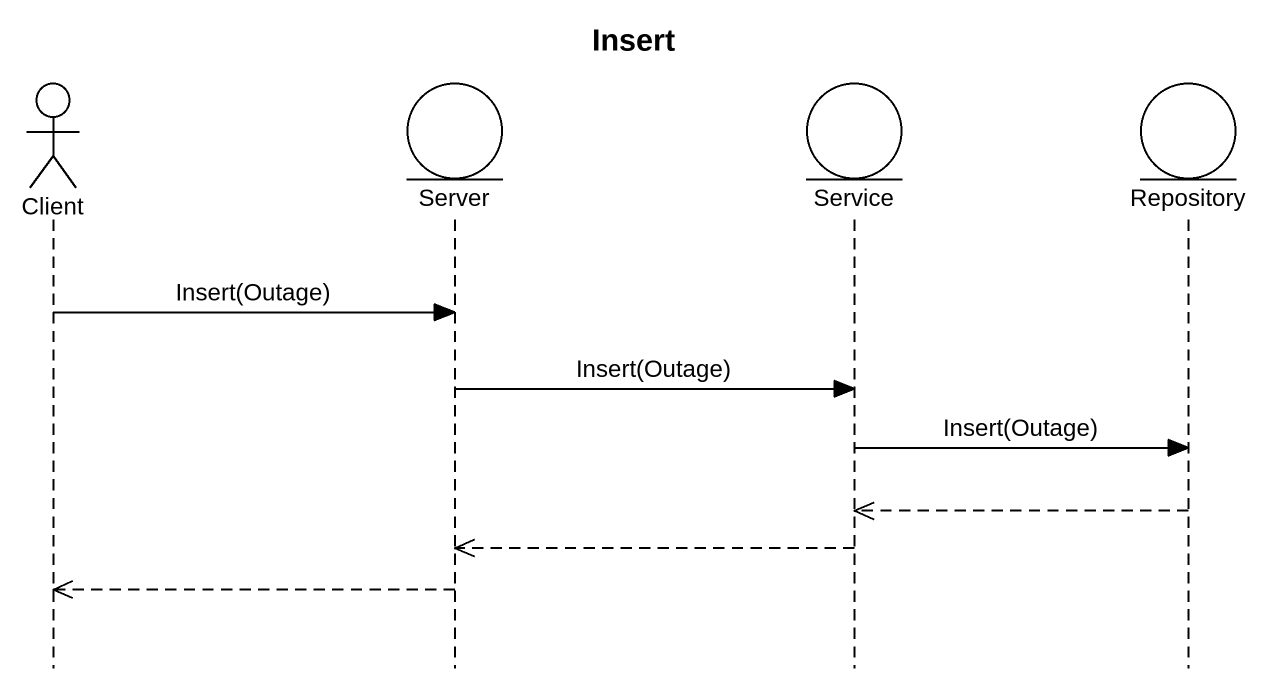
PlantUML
@startuml
title Insert
hide footbox
actor Client
entity Server
entity Service
entity Repository

Client -> Server : Insert(Outage)
Server -> Service : Insert(Outage)
Service -> Repository : Insert(Outage)
Repository -->> Service
Service -->> Server
Server -->> Client
@enduml
